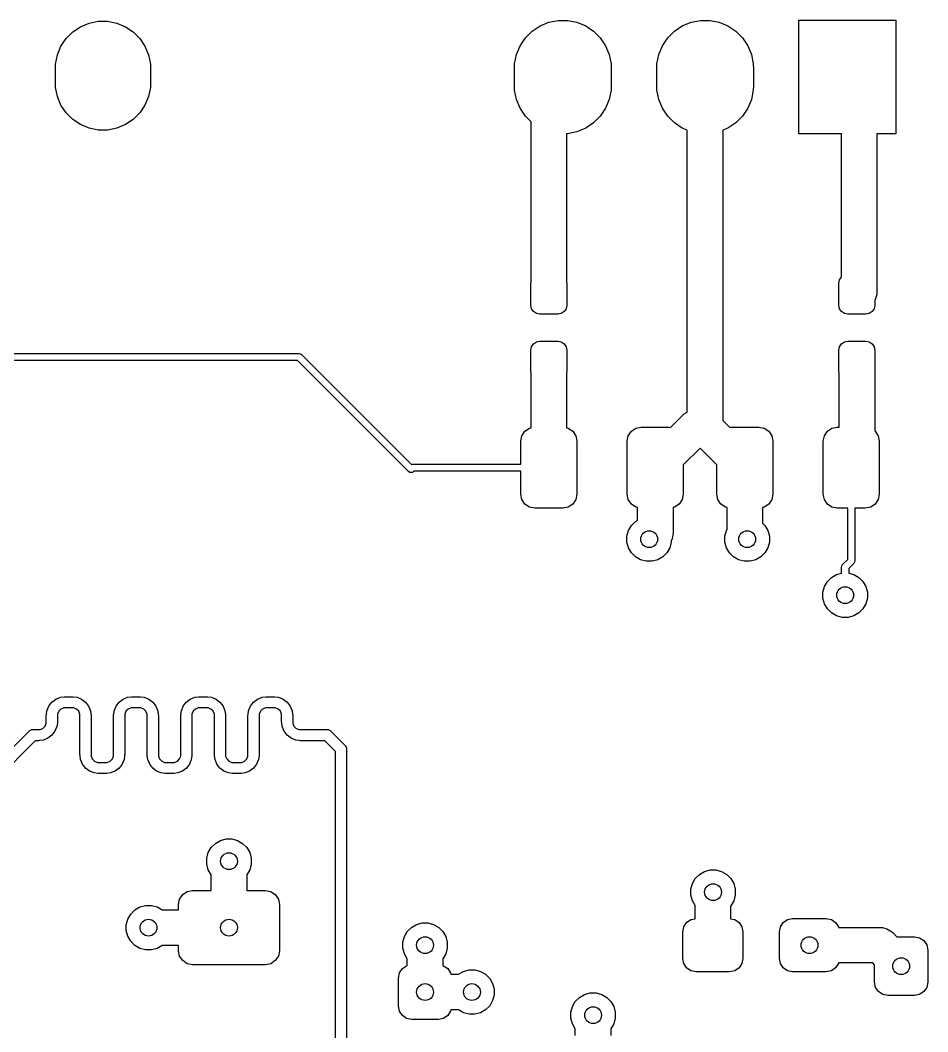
# Model space of a CAD drawing. Extents: x 0.98 to 8.13, y -3.46 to -0.83.
# Drawn here: x 6.044 to 6.682, y -1.724 to -1.013 of the extents above; entities that cross this region are included whole.
import ezdxf

# ---------------------------------------------------------------- set-up
doc = ezdxf.new("R2010")
doc.units = 0
doc.header["$MEASUREMENT"] = 0
doc.layers.add('BLACK', color=7, linetype='CONTINUOUS')

msp = doc.modelspace()

# ---------------------------------------------------------------- linework, layer by layer
at = {"layer": 'BLACK', "linetype": 'CONTINUOUS'}
for p, q in [((6.08659, -1.01773), (6.09265, -1.01522)), ((6.09265, -1.01522), (6.09908, -1.01394)), ((6.09908, -1.01394), (6.10564, -1.01394)), ((6.10564, -1.01394), (6.11208, -1.01522)), ((6.11208, -1.01522), (6.11814, -1.01773)), ((6.40954, -1.01721), (6.4157, -1.01466)), ((6.4157, -1.01466), (6.42225, -1.01335)), ((6.42225, -1.01335), (6.42893, -1.01335)), ((6.42893, -1.01335), (6.43548, -1.01466)), ((6.43548, -1.01466), (6.44164, -1.01721)), ((6.50954, -1.01721), (6.5157, -1.01466)), ((6.5157, -1.01466), (6.52225, -1.01335)), ((6.52225, -1.01335), (6.52893, -1.01335)), ((6.52893, -1.01335), (6.53548, -1.01466)), ((6.53548, -1.01466), (6.54164, -1.01721)), ((6.59154, -1.09311), (6.59154, -1.01319)), ((6.59154, -1.01319), (6.65965, -1.01319)), ((6.65965, -1.01319), (6.65965, -1.09311)), ((6.07649, -1.02601), (6.08113, -1.02138)), ((6.08113, -1.02138), (6.08659, -1.01773)), ((6.11814, -1.01773), (6.12359, -1.02138)), ((6.12359, -1.02138), (6.12823, -1.02601)), ((6.39927, -1.02564), (6.40399, -1.02092)), ((6.40399, -1.02092), (6.40954, -1.01721)), ((6.44164, -1.01721), (6.44719, -1.02092)), ((6.44719, -1.02092), (6.45192, -1.02564)), ((6.49927, -1.02564), (6.50399, -1.02092)), ((6.50399, -1.02092), (6.50954, -1.01721)), ((6.54164, -1.01721), (6.54719, -1.02092)), ((6.54719, -1.02092), (6.55192, -1.02564)), ((6.07285, -1.03147), (6.07649, -1.02601)), ((6.12823, -1.02601), (6.13188, -1.03147)), ((6.39556, -1.03119), (6.39927, -1.02564)), ((6.45192, -1.02564), (6.45562, -1.03119)), ((6.49556, -1.03119), (6.49927, -1.02564)), ((6.55192, -1.02564), (6.55562, -1.03119)), ((6.06906, -1.04396), (6.07034, -1.03753)), ((6.07034, -1.03753), (6.07285, -1.03147)), ((6.13188, -1.03147), (6.13439, -1.03753)), ((6.13439, -1.03753), (6.13567, -1.04396)), ((6.3917, -1.04391), (6.393, -1.03736)), ((6.393, -1.03736), (6.39556, -1.03119)), ((6.45562, -1.03119), (6.45818, -1.03736)), ((6.45818, -1.03736), (6.45948, -1.04391)), ((6.4917, -1.04391), (6.493, -1.03736)), ((6.493, -1.03736), (6.49556, -1.03119)), ((6.55562, -1.03119), (6.55818, -1.03736)), ((6.55818, -1.03736), (6.55948, -1.04391)), ((6.0689, -1.04724), (6.06906, -1.04396)), ((6.13567, -1.04396), (6.13583, -1.04724)), ((6.39154, -1.04724), (6.3917, -1.04391)), ((6.45948, -1.04391), (6.45965, -1.04724)), ((6.49154, -1.04724), (6.4917, -1.04391)), ((6.55948, -1.04391), (6.55965, -1.04724)), ((6.0689, -1.05709), (6.0689, -1.04724)), ((6.13583, -1.04724), (6.13583, -1.05709)), ((6.39154, -1.05906), (6.39154, -1.04724)), ((6.45965, -1.04724), (6.45965, -1.05906)), ((6.49154, -1.05906), (6.49154, -1.04724)), ((6.55965, -1.04724), (6.55965, -1.05906)), ((6.06906, -1.06037), (6.0689, -1.05709)), ((6.13583, -1.05709), (6.13567, -1.06037)), ((6.3917, -1.06239), (6.39154, -1.05906)), ((6.45965, -1.05906), (6.45948, -1.06239)), ((6.4917, -1.06239), (6.49154, -1.05906)), ((6.55965, -1.05906), (6.55948, -1.06239)), ((6.07034, -1.0668), (6.06906, -1.06037)), ((6.13567, -1.06037), (6.13439, -1.0668)), ((6.393, -1.06894), (6.3917, -1.06239)), ((6.45948, -1.06239), (6.45818, -1.06894)), ((6.493, -1.06894), (6.4917, -1.06239)), ((6.55948, -1.06239), (6.55818, -1.06894)), ((6.07285, -1.07286), (6.07034, -1.0668)), ((6.07649, -1.07832), (6.07285, -1.07286)), ((6.13188, -1.07286), (6.12823, -1.07832)), ((6.13439, -1.0668), (6.13188, -1.07286)), ((6.39556, -1.07511), (6.393, -1.06894)), ((6.45818, -1.06894), (6.45562, -1.07511)), ((6.49556, -1.07511), (6.493, -1.06894)), ((6.55818, -1.06894), (6.55562, -1.07511)), ((6.08113, -1.08296), (6.07649, -1.07832)), ((6.12823, -1.07832), (6.12359, -1.08296)), ((6.39927, -1.08066), (6.39556, -1.07511)), ((6.40325, -1.08464), (6.39927, -1.08066)), ((6.45192, -1.08066), (6.44719, -1.08538)), ((6.45562, -1.07511), (6.45192, -1.08066)), ((6.49927, -1.08066), (6.49556, -1.07511)), ((6.50399, -1.08538), (6.49927, -1.08066)), ((6.55192, -1.08066), (6.54719, -1.08538)), ((6.55562, -1.07511), (6.55192, -1.08066)), ((6.08659, -1.0866), (6.08113, -1.08296)), ((6.09265, -1.08911), (6.08659, -1.0866)), ((6.11814, -1.0866), (6.11208, -1.08911)), ((6.12359, -1.08296), (6.11814, -1.0866)), ((6.40325, -1.19754), (6.40325, -1.08464)), ((6.44719, -1.08538), (6.44164, -1.08909)), ((6.50954, -1.08909), (6.50399, -1.08538)), ((6.54719, -1.08538), (6.54164, -1.08909)), ((6.09908, -1.09039), (6.09265, -1.08911)), ((6.10564, -1.09039), (6.09908, -1.09039)), ((6.11208, -1.08911), (6.10564, -1.09039)), ((6.42893, -1.09295), (6.42825, -1.09295)), ((6.42825, -1.09295), (6.42825, -1.19754)), ((6.43548, -1.09164), (6.42893, -1.09295)), ((6.44164, -1.08909), (6.43548, -1.09164)), ((6.51309, -1.09056), (6.50954, -1.08909)), ((6.51309, -1.28862), (6.51309, -1.09056)), ((6.54164, -1.08909), (6.53809, -1.09056)), ((6.53809, -1.09056), (6.53809, -1.29463)), ((6.62136, -1.09311), (6.59154, -1.09311)), ((6.62136, -1.19383), (6.62136, -1.09311)), ((6.65965, -1.09311), (6.64636, -1.09311)), ((6.64636, -1.09311), (6.64636, -1.20423)), ((6.62016, -1.19562), (6.62136, -1.19383)), ((6.40315, -1.19803), (6.40325, -1.19754)), ((6.40315, -1.21358), (6.40315, -1.19803)), ((6.42825, -1.19754), (6.42835, -1.19803)), ((6.42835, -1.19803), (6.42835, -1.21358)), ((6.61969, -1.19803), (6.62016, -1.19562)), ((6.61969, -1.21358), (6.61969, -1.19803)), ((6.64625, -1.20586), (6.64541, -1.20902)), ((6.64636, -1.20423), (6.64625, -1.20586)), ((6.40363, -1.21599), (6.40315, -1.21358)), ((6.42835, -1.21358), (6.42787, -1.21599)), ((6.62016, -1.21599), (6.61969, -1.21358)), ((6.64488, -1.21358), (6.6444, -1.21599)), ((6.64541, -1.20902), (6.64488, -1.20992)), ((6.64488, -1.20992), (6.64488, -1.21358)), ((6.40499, -1.21804), (6.40363, -1.21599)), ((6.40704, -1.2194), (6.40499, -1.21804)), ((6.40945, -1.21988), (6.40704, -1.2194)), ((6.42205, -1.21988), (6.40945, -1.21988)), ((6.42446, -1.2194), (6.42205, -1.21988)), ((6.4265, -1.21804), (6.42446, -1.2194)), ((6.42787, -1.21599), (6.4265, -1.21804)), ((6.62153, -1.21804), (6.62016, -1.21599)), ((6.62357, -1.2194), (6.62153, -1.21804)), ((6.62598, -1.21988), (6.62357, -1.2194)), ((6.63858, -1.21988), (6.62598, -1.21988)), ((6.64099, -1.2194), (6.63858, -1.21988)), ((6.64304, -1.21804), (6.64099, -1.2194)), ((6.6444, -1.21599), (6.64304, -1.21804)), ((6.40315, -1.24508), (6.40363, -1.24267)), ((6.40363, -1.24267), (6.40499, -1.24062)), ((6.40499, -1.24062), (6.40704, -1.23926)), ((6.40704, -1.23926), (6.40945, -1.23878)), ((6.40945, -1.23878), (6.42205, -1.23878)), ((6.42205, -1.23878), (6.42446, -1.23926)), ((6.42446, -1.23926), (6.4265, -1.24062)), ((6.4265, -1.24062), (6.42787, -1.24267)), ((6.42787, -1.24267), (6.42835, -1.24508)), ((6.61969, -1.24508), (6.62016, -1.24267)), ((6.62016, -1.24267), (6.62153, -1.24062)), ((6.62153, -1.24062), (6.62357, -1.23926)), ((6.62357, -1.23926), (6.62598, -1.23878)), ((6.62598, -1.23878), (6.63858, -1.23878)), ((6.63858, -1.23878), (6.64099, -1.23926)), ((6.64099, -1.23926), (6.64304, -1.24062)), ((6.64304, -1.24062), (6.6444, -1.24267)), ((6.6444, -1.24267), (6.64488, -1.24508)), ((5.6651, -1.2475), (6.24016, -1.2475)), ((6.24016, -1.2475), (6.24111, -1.24769)), ((6.24111, -1.24769), (6.24193, -1.24823)), ((6.24193, -1.24823), (6.3191, -1.32541)), ((6.40315, -1.26063), (6.40315, -1.24508)), ((6.42835, -1.24508), (6.42835, -1.26063)), ((6.61969, -1.26063), (6.61969, -1.24508)), ((6.64488, -1.24508), (6.64488, -1.26063)), ((6.23912, -1.2525), (5.6651, -1.2525)), ((6.31713, -1.33051), (6.23912, -1.2525)), ((6.40325, -1.26112), (6.40315, -1.26063)), ((6.40325, -1.29974), (6.40325, -1.26112)), ((6.42835, -1.26063), (6.42825, -1.26112)), ((6.42825, -1.26112), (6.42825, -1.29974)), ((6.61978, -1.26112), (6.61969, -1.26063)), ((6.61978, -1.29921), (6.61978, -1.26112)), ((6.64488, -1.26063), (6.64478, -1.26112)), ((6.64478, -1.26112), (6.64478, -1.30185)), ((6.50125, -1.29938), (6.50967, -1.29096)), ((6.50967, -1.29096), (6.51089, -1.28989)), ((6.51089, -1.28989), (6.51309, -1.28862)), ((6.39895, -1.3021), (6.40214, -1.29996)), ((6.40214, -1.29996), (6.40325, -1.29974)), ((6.42825, -1.29974), (6.42936, -1.29996)), ((6.42936, -1.29996), (6.43255, -1.3021)), ((6.47375, -1.3021), (6.47694, -1.29996)), ((6.47694, -1.29996), (6.48071, -1.29921)), ((6.48071, -1.29921), (6.50039, -1.29921)), ((6.50039, -1.29921), (6.50125, -1.29938)), ((6.53809, -1.29463), (6.54285, -1.29938)), ((6.54285, -1.29938), (6.5437, -1.29921)), ((6.5437, -1.29921), (6.56339, -1.29921)), ((6.56339, -1.29921), (6.56715, -1.29996)), ((6.56715, -1.29996), (6.57035, -1.3021)), ((6.61154, -1.3021), (6.61474, -1.29996)), ((6.61474, -1.29996), (6.6185, -1.29921)), ((6.6185, -1.29921), (6.61978, -1.29921)), ((6.39606, -1.30906), (6.39681, -1.30529)), ((6.39681, -1.30529), (6.39895, -1.3021)), ((6.43255, -1.3021), (6.43468, -1.30529)), ((6.43468, -1.30529), (6.43543, -1.30906)), ((6.47087, -1.30906), (6.47162, -1.30529)), ((6.47162, -1.30529), (6.47375, -1.3021)), ((6.57035, -1.3021), (6.57248, -1.30529)), ((6.57248, -1.30529), (6.57323, -1.30906)), ((6.60866, -1.30906), (6.60941, -1.30529)), ((6.60941, -1.30529), (6.61154, -1.3021)), ((6.64478, -1.30185), (6.64515, -1.3021)), ((6.64515, -1.3021), (6.64728, -1.30529)), ((6.64728, -1.30529), (6.64803, -1.30906)), ((6.39606, -1.32526), (6.39606, -1.30906)), ((6.43543, -1.30906), (6.43543, -1.34646)), ((6.47087, -1.34646), (6.47087, -1.30906)), ((6.52205, -1.31394), (6.51024, -1.32575)), ((6.53386, -1.32575), (6.52205, -1.31394)), ((6.57323, -1.30906), (6.57323, -1.34646)), ((6.60866, -1.34646), (6.60866, -1.30906)), ((6.64803, -1.30906), (6.64803, -1.34646)), ((6.3191, -1.32541), (6.31988, -1.32526)), ((6.31988, -1.32526), (6.39606, -1.32526)), ((6.51024, -1.32575), (6.51024, -1.34646)), ((6.53386, -1.34646), (6.53386, -1.32575)), ((6.31794, -1.33105), (6.31713, -1.33051)), ((6.31985, -1.33105), (6.31794, -1.33105)), ((6.31794, -1.33105), (6.31794, -1.33105)), ((6.32067, -1.33051), (6.31985, -1.33105)), ((6.32092, -1.33026), (6.32067, -1.33051)), ((6.39606, -1.33026), (6.32092, -1.33026)), ((6.39606, -1.34646), (6.39606, -1.33026)), ((6.39681, -1.35022), (6.39606, -1.34646)), ((6.39895, -1.35342), (6.39681, -1.35022)), ((6.43468, -1.35022), (6.43255, -1.35342)), ((6.43543, -1.34646), (6.43468, -1.35022)), ((6.47162, -1.35022), (6.47087, -1.34646)), ((6.47375, -1.35342), (6.47162, -1.35022)), ((6.50949, -1.35022), (6.50735, -1.35342)), ((6.51024, -1.34646), (6.50949, -1.35022)), ((6.53461, -1.35022), (6.53386, -1.34646)), ((6.53674, -1.35342), (6.53461, -1.35022)), ((6.57248, -1.35022), (6.57035, -1.35342)), ((6.57323, -1.34646), (6.57248, -1.35022)), ((6.60941, -1.35022), (6.60866, -1.34646)), ((6.61154, -1.35342), (6.60941, -1.35022)), ((6.64728, -1.35022), (6.64515, -1.35342)), ((6.64803, -1.34646), (6.64728, -1.35022)), ((6.40214, -1.35555), (6.39895, -1.35342)), ((6.40591, -1.3563), (6.40214, -1.35555)), ((6.42559, -1.3563), (6.40591, -1.3563)), ((6.42936, -1.35555), (6.42559, -1.3563)), ((6.43255, -1.35342), (6.42936, -1.35555)), ((6.47694, -1.35555), (6.47375, -1.35342)), ((6.47805, -1.35577), (6.47694, -1.35555)), ((6.47805, -1.36464), (6.47805, -1.35577)), ((6.50416, -1.35555), (6.50305, -1.35577)), ((6.50305, -1.35577), (6.50305, -1.37362)), ((6.50735, -1.35342), (6.50416, -1.35555)), ((6.53993, -1.35555), (6.53674, -1.35342)), ((6.54104, -1.35577), (6.53993, -1.35555)), ((6.54104, -1.3711), (6.54104, -1.35577)), ((6.56715, -1.35555), (6.56604, -1.35577)), ((6.56604, -1.35577), (6.56604, -1.3668)), ((6.57035, -1.35342), (6.56715, -1.35555)), ((6.61474, -1.35555), (6.61154, -1.35342)), ((6.6185, -1.3563), (6.61474, -1.35555)), ((6.62585, -1.3563), (6.6185, -1.3563)), ((6.62585, -1.39227), (6.62585, -1.3563)), ((6.63819, -1.3563), (6.63085, -1.3563)), ((6.63085, -1.3563), (6.63085, -1.39331)), ((6.64196, -1.35555), (6.63819, -1.3563)), ((6.64515, -1.35342), (6.64196, -1.35555)), ((6.47663, -1.36546), (6.47805, -1.36464)), ((6.47061, -1.3759), (6.47167, -1.37193)), ((6.47167, -1.37193), (6.47373, -1.36837)), ((6.47373, -1.36837), (6.47663, -1.36546)), ((6.5395, -1.3759), (6.54057, -1.37193)), ((6.54057, -1.37193), (6.54104, -1.3711)), ((6.56604, -1.3668), (6.56761, -1.36837)), ((6.56761, -1.36837), (6.56967, -1.37193)), ((6.56967, -1.37193), (6.57073, -1.3759)), ((6.47061, -1.38001), (6.47061, -1.3759)), ((6.5019, -1.37875), (6.50183, -1.37887)), ((6.50183, -1.37887), (6.50183, -1.38001)), ((6.5021, -1.37841), (6.5019, -1.37875)), ((6.50294, -1.37525), (6.5021, -1.37841)), ((6.50305, -1.37362), (6.50294, -1.37525)), ((6.5395, -1.38001), (6.5395, -1.3759)), ((6.57073, -1.3759), (6.57073, -1.38001)), ((6.47167, -1.38398), (6.47061, -1.38001)), ((6.47373, -1.38754), (6.47167, -1.38398)), ((6.50077, -1.38398), (6.49871, -1.38754)), ((6.50183, -1.38001), (6.50077, -1.38398)), ((6.54057, -1.38398), (6.5395, -1.38001)), ((6.54262, -1.38754), (6.54057, -1.38398)), ((6.56967, -1.38398), (6.56761, -1.38754)), ((6.57073, -1.38001), (6.56967, -1.38398)), ((6.47663, -1.39045), (6.47373, -1.38754)), ((6.48019, -1.3925), (6.47663, -1.39045)), ((6.48416, -1.39357), (6.48019, -1.3925)), ((6.48828, -1.39357), (6.48416, -1.39357)), ((6.49225, -1.3925), (6.48828, -1.39357)), ((6.49581, -1.39045), (6.49225, -1.3925)), ((6.49871, -1.38754), (6.49581, -1.39045)), ((6.54553, -1.39045), (6.54262, -1.38754)), ((6.54909, -1.3925), (6.54553, -1.39045)), ((6.55306, -1.39357), (6.54909, -1.3925)), ((6.55717, -1.39357), (6.55306, -1.39357)), ((6.56114, -1.3925), (6.55717, -1.39357)), ((6.5647, -1.39045), (6.56114, -1.3925)), ((6.56761, -1.38754), (6.5647, -1.39045)), ((6.62225, -1.39587), (6.62585, -1.39227)), ((6.63085, -1.39331), (6.63066, -1.39426)), ((6.62152, -1.39764), (6.62171, -1.39668)), ((6.62152, -1.40183), (6.62152, -1.39764)), ((6.62171, -1.39668), (6.62225, -1.39587)), ((6.63011, -1.39507), (6.62652, -1.39867)), ((6.62652, -1.39867), (6.62652, -1.40183)), ((6.63066, -1.39426), (6.63011, -1.39507)), ((6.63066, -1.39426), (6.63066, -1.39426)), ((6.60947, -1.4113), (6.61152, -1.40774)), ((6.61152, -1.40774), (6.61443, -1.40483)), ((6.61443, -1.40483), (6.61799, -1.40277)), ((6.61799, -1.40277), (6.62152, -1.40183)), ((6.62652, -1.40183), (6.63004, -1.40277)), ((6.63004, -1.40277), (6.6336, -1.40483)), ((6.6336, -1.40483), (6.63651, -1.40774)), ((6.63651, -1.40774), (6.63857, -1.4113)), ((6.6084, -1.41527), (6.60947, -1.4113)), ((6.63857, -1.4113), (6.63963, -1.41527)), ((6.6084, -1.41938), (6.6084, -1.41527)), ((6.60947, -1.42335), (6.6084, -1.41938)), ((6.63963, -1.41938), (6.63857, -1.42335)), ((6.63963, -1.41527), (6.63963, -1.41938)), ((6.61152, -1.42691), (6.60947, -1.42335)), ((6.61443, -1.42982), (6.61152, -1.42691)), ((6.63651, -1.42691), (6.6336, -1.42982)), ((6.63857, -1.42335), (6.63651, -1.42691)), ((6.61799, -1.43187), (6.61443, -1.42982)), ((6.62196, -1.43294), (6.61799, -1.43187)), ((6.62607, -1.43294), (6.62196, -1.43294)), ((6.63004, -1.43187), (6.62607, -1.43294)), ((6.6336, -1.42982), (6.63004, -1.43187)), ((6.06433, -1.49541), (6.06645, -1.49263)), ((6.06645, -1.49263), (6.06923, -1.49051)), ((6.06923, -1.49051), (6.07245, -1.48917)), ((6.07245, -1.48917), (6.07506, -1.48883)), ((6.07506, -1.48883), (6.07515, -1.48879)), ((6.07515, -1.48879), (6.07592, -1.48871)), ((6.07592, -1.48871), (6.08064, -1.48871)), ((6.08064, -1.48871), (6.08064, -1.48871)), ((6.08064, -1.48871), (6.08064, -1.48871)), ((6.08064, -1.48871), (6.08064, -1.48871)), ((6.08064, -1.48871), (6.08141, -1.48879)), ((6.08141, -1.48879), (6.0815, -1.48883)), ((6.0815, -1.48883), (6.08411, -1.48917)), ((6.08411, -1.48917), (6.08734, -1.49051)), ((6.08734, -1.49051), (6.09011, -1.49263)), ((6.09011, -1.49263), (6.09223, -1.49541)), ((6.11157, -1.49541), (6.1137, -1.49263)), ((6.1137, -1.49263), (6.11647, -1.49051)), ((6.11647, -1.49051), (6.1197, -1.48917)), ((6.1197, -1.48917), (6.1223, -1.48883)), ((6.1223, -1.48883), (6.12239, -1.48879)), ((6.12239, -1.48879), (6.12316, -1.48871)), ((6.12316, -1.48871), (6.12789, -1.48871)), ((6.12789, -1.48871), (6.12789, -1.48871)), ((6.12789, -1.48871), (6.12789, -1.48871)), ((6.12789, -1.48871), (6.12789, -1.48871)), ((6.12789, -1.48871), (6.12866, -1.48879)), ((6.12866, -1.48879), (6.12875, -1.48883)), ((6.12875, -1.48883), (6.13135, -1.48917)), ((6.13135, -1.48917), (6.13458, -1.49051)), ((6.13458, -1.49051), (6.13735, -1.49263)), ((6.13735, -1.49263), (6.13948, -1.49541)), ((6.15881, -1.49541), (6.16094, -1.49263)), ((6.16094, -1.49263), (6.16371, -1.49051)), ((6.16371, -1.49051), (6.16694, -1.48917)), ((6.16694, -1.48917), (6.16954, -1.48883)), ((6.16954, -1.48883), (6.16964, -1.48879)), ((6.16964, -1.48879), (6.17041, -1.48871)), ((6.17041, -1.48871), (6.17513, -1.48871)), ((6.17513, -1.48871), (6.17513, -1.48871)), ((6.17513, -1.48871), (6.17513, -1.48871)), ((6.17513, -1.48871), (6.17513, -1.48871)), ((6.17513, -1.48871), (6.1759, -1.48879)), ((6.1759, -1.48879), (6.17599, -1.48883)), ((6.17599, -1.48883), (6.1786, -1.48917)), ((6.1786, -1.48917), (6.18182, -1.49051)), ((6.18182, -1.49051), (6.1846, -1.49263)), ((6.1846, -1.49263), (6.18672, -1.49541)), ((6.20606, -1.4954), (6.20819, -1.49263)), ((6.20819, -1.49263), (6.21096, -1.49051)), ((6.21096, -1.49051), (6.21419, -1.48917)), ((6.21419, -1.48917), (6.21678, -1.48883)), ((6.21678, -1.48883), (6.21688, -1.48879)), ((6.21688, -1.48879), (6.21765, -1.48871)), ((6.21765, -1.48871), (6.22238, -1.48871)), ((6.22238, -1.48871), (6.22238, -1.48871)), ((6.22238, -1.48871), (6.22238, -1.48871)), ((6.22238, -1.48871), (6.22314, -1.48879)), ((6.22238, -1.48871), (6.22238, -1.48871)), ((6.22314, -1.48879), (6.22323, -1.48882)), ((6.22323, -1.48882), (6.22584, -1.48917)), ((6.22584, -1.48917), (6.22907, -1.49051)), ((6.22907, -1.49051), (6.23184, -1.49263)), ((6.23184, -1.49263), (6.23397, -1.4954)), ((6.06265, -1.50124), (6.06299, -1.49863)), ((6.06299, -1.49863), (6.06433, -1.49541)), ((6.07125, -1.49898), (6.07041, -1.501)), ((6.0728, -1.49743), (6.07125, -1.49898)), ((6.07482, -1.49659), (6.0728, -1.49743)), ((6.07592, -1.49659), (6.07482, -1.49659)), ((6.08064, -1.49659), (6.07592, -1.49659)), ((6.07592, -1.49659), (6.07592, -1.49659)), ((6.07592, -1.49659), (6.07592, -1.49659)), ((6.07592, -1.49659), (6.07592, -1.49659)), ((6.08174, -1.49659), (6.08064, -1.49659)), ((6.08376, -1.49743), (6.08174, -1.49659)), ((6.08531, -1.49898), (6.08376, -1.49743)), ((6.08615, -1.501), (6.08531, -1.49898)), ((6.09223, -1.49541), (6.09357, -1.49863)), ((6.09357, -1.49863), (6.09391, -1.50124)), ((6.10989, -1.50124), (6.11023, -1.49863)), ((6.11023, -1.49863), (6.11157, -1.49541)), ((6.11849, -1.49898), (6.11765, -1.501)), ((6.12004, -1.49743), (6.11849, -1.49898)), ((6.12207, -1.49659), (6.12004, -1.49743)), ((6.12316, -1.49659), (6.12207, -1.49659)), ((6.12789, -1.49659), (6.12316, -1.49659)), ((6.12316, -1.49659), (6.12316, -1.49659)), ((6.12316, -1.49659), (6.12316, -1.49659)), ((6.12316, -1.49659), (6.12316, -1.49659)), ((6.12898, -1.49659), (6.12789, -1.49659)), ((6.13101, -1.49743), (6.12898, -1.49659)), ((6.13256, -1.49898), (6.13101, -1.49743)), ((6.1334, -1.501), (6.13256, -1.49898)), ((6.13948, -1.49541), (6.14082, -1.49863)), ((6.14082, -1.49863), (6.14116, -1.50124)), ((6.15713, -1.50124), (6.15748, -1.49863)), ((6.15748, -1.49863), (6.15881, -1.49541)), ((6.16573, -1.49898), (6.16489, -1.501)), ((6.16728, -1.49743), (6.16573, -1.49898)), ((6.16931, -1.49659), (6.16728, -1.49743)), ((6.17041, -1.49659), (6.16931, -1.49659)), ((6.17513, -1.49659), (6.17041, -1.49659)), ((6.17041, -1.49659), (6.17041, -1.49659)), ((6.17041, -1.49659), (6.17041, -1.49659)), ((6.17041, -1.49659), (6.17041, -1.49659)), ((6.17623, -1.49659), (6.17513, -1.49659)), ((6.17825, -1.49743), (6.17623, -1.49659)), ((6.1798, -1.49898), (6.17825, -1.49743)), ((6.18064, -1.501), (6.1798, -1.49898)), ((6.18672, -1.49541), (6.18806, -1.49863)), ((6.18806, -1.49863), (6.1884, -1.50124)), ((6.20438, -1.50124), (6.20472, -1.49863)), ((6.20472, -1.49863), (6.20606, -1.4954)), ((6.21298, -1.49898), (6.21214, -1.501)), ((6.21453, -1.49743), (6.21298, -1.49898)), ((6.21655, -1.49659), (6.21453, -1.49743)), ((6.21765, -1.49659), (6.21655, -1.49659)), ((6.22237, -1.49659), (6.21765, -1.49659)), ((6.21765, -1.49659), (6.21765, -1.49659)), ((6.21765, -1.49659), (6.21765, -1.49659)), ((6.21765, -1.49659), (6.21765, -1.49659)), ((6.22347, -1.49659), (6.22237, -1.49659)), ((6.2255, -1.49742), (6.22347, -1.49659)), ((6.22705, -1.49898), (6.2255, -1.49742)), ((6.22789, -1.501), (6.22705, -1.49898)), ((6.23397, -1.4954), (6.2353, -1.49863)), ((6.2353, -1.49863), (6.23565, -1.50124)), ((6.06169, -1.50942), (6.06253, -1.5074)), ((6.06253, -1.5021), (6.06261, -1.50133)), ((6.06253, -1.5063), (6.06253, -1.5021)), ((6.06253, -1.5074), (6.06253, -1.5063)), ((6.06261, -1.50133), (6.06265, -1.50124)), ((6.07029, -1.50716), (6.06995, -1.50976)), ((6.07033, -1.50707), (6.07029, -1.50716)), ((6.07041, -1.5063), (6.07033, -1.50707)), ((6.07041, -1.501), (6.07041, -1.5021)), ((6.07041, -1.5021), (6.07041, -1.5021)), ((6.07041, -1.5021), (6.07041, -1.5063)), ((6.08615, -1.5021), (6.08615, -1.501)), ((6.08615, -1.5063), (6.08615, -1.5021)), ((6.08615, -1.5021), (6.08615, -1.5021)), ((6.08615, -1.51575), (6.08615, -1.5063)), ((6.09391, -1.50124), (6.09395, -1.50133)), ((6.09395, -1.50133), (6.09403, -1.5021)), ((6.09403, -1.5021), (6.09403, -1.5063)), ((6.09403, -1.5063), (6.09403, -1.51575)), ((6.10978, -1.5021), (6.10985, -1.50133)), ((6.10978, -1.51575), (6.10978, -1.5021)), ((6.10985, -1.50133), (6.10989, -1.50124)), ((6.11765, -1.501), (6.11765, -1.5021)), ((6.11765, -1.5021), (6.11765, -1.5021)), ((6.11765, -1.5021), (6.11765, -1.51575)), ((6.1334, -1.5021), (6.1334, -1.501)), ((6.1334, -1.51575), (6.1334, -1.5021)), ((6.1334, -1.5021), (6.1334, -1.5021)), ((6.14116, -1.50124), (6.1412, -1.50133)), ((6.1412, -1.50133), (6.14127, -1.5021)), ((6.14127, -1.5021), (6.14127, -1.51575)), ((6.15702, -1.5021), (6.1571, -1.50133)), ((6.15702, -1.51575), (6.15702, -1.5021)), ((6.1571, -1.50133), (6.15713, -1.50124)), ((6.16489, -1.501), (6.16489, -1.5021)), ((6.16489, -1.5021), (6.16489, -1.5021)), ((6.16489, -1.5021), (6.16489, -1.51575)), ((6.18064, -1.5021), (6.18064, -1.501)), ((6.18064, -1.51575), (6.18064, -1.5021)), ((6.18064, -1.5021), (6.18064, -1.5021)), ((6.1884, -1.50124), (6.18844, -1.50133)), ((6.18844, -1.50133), (6.18852, -1.5021)), ((6.18852, -1.5021), (6.18852, -1.51575)), ((6.20426, -1.5063), (6.20426, -1.5021)), ((6.20426, -1.5021), (6.20426, -1.5021)), ((6.20426, -1.5021), (6.20426, -1.5021)), ((6.20426, -1.5021), (6.20427, -1.5021)), ((6.20426, -1.51575), (6.20426, -1.5063)), ((6.20427, -1.5021), (6.20434, -1.50133)), ((6.20434, -1.50133), (6.20438, -1.50124)), ((6.21214, -1.501), (6.21214, -1.5021)), ((6.21214, -1.5021), (6.21214, -1.5063)), ((6.21214, -1.5063), (6.21214, -1.51575)), ((6.22789, -1.5021), (6.22789, -1.501)), ((6.22789, -1.5063), (6.22789, -1.5021)), ((6.22789, -1.5021), (6.22789, -1.5021)), ((6.22789, -1.50633), (6.22789, -1.5063)), ((6.22789, -1.5063), (6.22789, -1.5063)), ((6.22796, -1.50707), (6.22789, -1.50633)), ((6.228, -1.50715), (6.22796, -1.50707)), ((6.22834, -1.50976), (6.228, -1.50715)), ((6.23565, -1.50124), (6.23569, -1.50133)), ((6.23569, -1.50133), (6.23576, -1.5021)), ((6.23576, -1.5021), (6.23576, -1.5021)), ((6.23576, -1.5021), (6.23576, -1.5021)), ((6.23576, -1.5021), (6.23576, -1.5021)), ((6.23576, -1.5021), (6.23576, -1.5063)), ((6.23576, -1.5063), (6.23576, -1.50631)), ((6.23576, -1.50631), (6.23576, -1.5074)), ((6.23576, -1.5074), (6.2366, -1.50942)), ((5.96294, -1.60039), (6.05037, -1.51296)), ((6.05037, -1.51296), (6.05096, -1.51247)), ((6.05096, -1.51247), (6.05238, -1.51189)), ((6.05238, -1.51189), (6.05315, -1.51181)), ((6.05315, -1.51181), (6.05702, -1.51181)), ((6.05702, -1.51181), (6.05703, -1.51181)), ((6.05703, -1.51181), (6.05812, -1.51181)), ((6.05812, -1.51181), (6.06014, -1.51097)), ((6.06014, -1.51097), (6.06169, -1.50942)), ((6.06861, -1.51299), (6.06649, -1.51576)), ((6.06995, -1.50976), (6.06861, -1.51299)), ((6.22968, -1.51299), (6.22834, -1.50976)), ((6.23181, -1.51576), (6.22968, -1.51299)), ((6.2366, -1.50942), (6.23815, -1.51097)), ((6.23815, -1.51097), (6.24018, -1.51181)), ((6.24018, -1.51181), (6.24127, -1.51181)), ((6.24127, -1.51181), (6.24127, -1.51181)), ((6.24127, -1.51181), (6.24127, -1.51181)), ((6.24127, -1.51181), (6.246, -1.51181)), ((6.246, -1.51181), (6.25984, -1.51181)), ((6.25984, -1.51181), (6.26061, -1.51189)), ((6.26061, -1.51189), (6.26203, -1.51247)), ((6.26203, -1.51247), (6.26263, -1.51296)), ((6.26263, -1.51296), (6.27247, -1.52281)), ((6.05478, -1.51969), (5.96735, -1.60711)), ((6.05702, -1.51969), (6.05478, -1.51969)), ((6.05706, -1.51968), (6.05702, -1.51969)), ((6.05702, -1.51969), (6.05702, -1.51969)), ((6.05702, -1.51969), (6.05702, -1.51969)), ((6.05702, -1.51969), (6.05702, -1.51969)), ((6.05779, -1.51961), (6.05706, -1.51968)), ((6.05788, -1.51957), (6.05779, -1.51961)), ((6.06049, -1.51923), (6.05788, -1.51957)), ((6.06371, -1.51789), (6.06049, -1.51923)), ((6.06649, -1.51576), (6.06371, -1.51789)), ((6.08615, -1.5294), (6.08615, -1.51575)), ((6.09403, -1.51575), (6.09403, -1.5294)), ((6.10978, -1.5294), (6.10978, -1.51575)), ((6.11765, -1.51575), (6.11765, -1.5294)), ((6.1334, -1.5294), (6.1334, -1.51575)), ((6.14127, -1.51575), (6.14127, -1.5294)), ((6.15702, -1.5294), (6.15702, -1.51575)), ((6.16489, -1.51575), (6.16489, -1.5294)), ((6.18064, -1.5294), (6.18064, -1.51575)), ((6.18852, -1.51575), (6.18852, -1.5294)), ((6.20426, -1.5294), (6.20426, -1.51575)), ((6.21214, -1.51575), (6.21214, -1.5294)), ((6.23458, -1.51789), (6.23181, -1.51576)), ((6.23781, -1.51923), (6.23458, -1.51789)), ((6.24041, -1.51957), (6.23781, -1.51923)), ((6.2405, -1.51961), (6.24041, -1.51957)), ((6.24127, -1.51969), (6.2405, -1.51961)), ((6.246, -1.51969), (6.24127, -1.51969)), ((6.24127, -1.51969), (6.24127, -1.51969)), ((6.25821, -1.51969), (6.246, -1.51969)), ((6.26575, -1.52722), (6.25821, -1.51969)), ((6.26575, -1.53009), (6.26575, -1.52722)), ((6.27247, -1.52281), (6.27296, -1.5234)), ((6.27296, -1.5234), (6.2731, -1.52374)), ((6.2731, -1.52374), (6.27355, -1.52482)), ((6.27355, -1.52482), (6.27362, -1.52559)), ((6.27362, -1.52559), (6.27362, -1.53009)), ((6.08616, -1.52943), (6.08615, -1.5294)), ((6.08615, -1.5294), (6.08615, -1.5294)), ((6.08615, -1.5294), (6.08615, -1.5294)), ((6.08623, -1.53017), (6.08616, -1.52943)), ((6.08627, -1.53025), (6.08623, -1.53017)), ((6.08661, -1.53286), (6.08627, -1.53025)), ((6.08795, -1.53609), (6.08661, -1.53286)), ((6.09403, -1.5294), (6.09403, -1.52941)), ((6.09403, -1.52941), (6.09403, -1.53049)), ((6.09403, -1.53049), (6.09487, -1.53252)), ((6.09487, -1.53252), (6.09642, -1.53407)), ((6.09642, -1.53407), (6.09844, -1.53491)), ((6.09844, -1.53491), (6.09954, -1.53491)), ((6.09954, -1.53491), (6.09954, -1.53491)), ((6.09954, -1.53491), (6.09954, -1.53491)), ((6.09954, -1.53491), (6.10426, -1.53491)), ((6.10426, -1.53491), (6.10428, -1.53491)), ((6.10428, -1.53491), (6.10536, -1.53491)), ((6.10536, -1.53491), (6.10739, -1.53407)), ((6.10739, -1.53407), (6.10894, -1.53252)), ((6.10894, -1.53252), (6.10978, -1.53049)), ((6.10978, -1.53049), (6.10978, -1.5294)), ((6.11719, -1.53286), (6.11586, -1.53609)), ((6.11754, -1.53026), (6.11719, -1.53286)), ((6.11758, -1.53017), (6.11754, -1.53026)), ((6.11765, -1.5294), (6.11758, -1.53017)), ((6.1334, -1.52943), (6.1334, -1.5294)), ((6.1334, -1.5294), (6.1334, -1.5294)), ((6.1334, -1.5294), (6.1334, -1.5294)), ((6.13347, -1.53017), (6.1334, -1.52943)), ((6.13351, -1.53025), (6.13347, -1.53017)), ((6.13385, -1.53286), (6.13351, -1.53025)), ((6.13519, -1.53609), (6.13385, -1.53286)), ((6.14127, -1.5294), (6.14127, -1.52941)), ((6.14127, -1.52941), (6.14127, -1.53049)), ((6.14127, -1.53049), (6.14211, -1.53252)), ((6.14211, -1.53252), (6.14366, -1.53407)), ((6.14366, -1.53407), (6.14569, -1.53491)), ((6.14569, -1.53491), (6.14678, -1.53491)), ((6.14678, -1.53491), (6.14678, -1.53491)), ((6.14678, -1.53491), (6.14678, -1.53491)), ((6.14678, -1.53491), (6.15151, -1.53491)), ((6.15151, -1.53491), (6.15152, -1.53491)), ((6.15152, -1.53491), (6.1526, -1.53491)), ((6.1526, -1.53491), (6.15463, -1.53407)), ((6.15463, -1.53407), (6.15618, -1.53252)), ((6.15618, -1.53252), (6.15702, -1.53049)), ((6.15702, -1.53049), (6.15702, -1.5294)), ((6.16444, -1.53286), (6.1631, -1.53609)), ((6.16478, -1.53026), (6.16444, -1.53286)), ((6.16482, -1.53017), (6.16478, -1.53026)), ((6.16489, -1.5294), (6.16482, -1.53017)), ((6.18065, -1.52943), (6.18064, -1.5294)), ((6.18064, -1.5294), (6.18064, -1.5294)), ((6.18064, -1.5294), (6.18064, -1.5294)), ((6.18072, -1.53017), (6.18065, -1.52943)), ((6.18075, -1.53025), (6.18072, -1.53017)), ((6.1811, -1.53286), (6.18075, -1.53025)), ((6.18244, -1.53609), (6.1811, -1.53286)), ((6.18852, -1.5294), (6.18852, -1.52941)), ((6.18852, -1.52941), (6.18852, -1.53049)), ((6.18852, -1.53049), (6.18935, -1.53252)), ((6.18935, -1.53252), (6.19091, -1.53407)), ((6.19091, -1.53407), (6.19293, -1.53491)), ((6.19293, -1.53491), (6.19403, -1.53491)), ((6.19403, -1.53491), (6.19403, -1.53491)), ((6.19403, -1.53491), (6.19403, -1.53491)), ((6.19403, -1.53491), (6.19875, -1.53491)), ((6.19875, -1.53491), (6.19876, -1.53491)), ((6.19876, -1.53491), (6.19985, -1.53491)), ((6.19985, -1.53491), (6.20188, -1.53407)), ((6.20188, -1.53407), (6.20343, -1.53252)), ((6.20343, -1.53252), (6.20426, -1.53049)), ((6.20426, -1.53049), (6.20426, -1.5294)), ((6.21168, -1.53286), (6.21035, -1.53609)), ((6.21203, -1.53026), (6.21168, -1.53286)), ((6.21206, -1.53017), (6.21203, -1.53026)), ((6.21214, -1.5294), (6.21206, -1.53017)), ((6.26575, -1.75311), (6.26575, -1.53009)), ((6.27362, -1.53009), (6.27362, -1.75148)), ((6.09007, -1.53886), (6.08795, -1.53609)), ((6.09285, -1.54099), (6.09007, -1.53886)), ((6.09608, -1.54233), (6.09285, -1.54099)), ((6.09868, -1.54267), (6.09608, -1.54233)), ((6.09877, -1.54271), (6.09868, -1.54267)), ((6.09954, -1.54278), (6.09877, -1.54271)), ((6.10426, -1.54278), (6.09954, -1.54278)), ((6.09954, -1.54278), (6.09954, -1.54278)), ((6.10427, -1.54278), (6.10426, -1.54278)), ((6.1043, -1.54278), (6.10427, -1.54278)), ((6.10427, -1.54278), (6.10427, -1.54278)), ((6.10427, -1.54278), (6.10427, -1.54278)), ((6.10503, -1.54271), (6.1043, -1.54278)), ((6.10512, -1.54267), (6.10503, -1.54271)), ((6.10773, -1.54233), (6.10512, -1.54267)), ((6.11096, -1.54099), (6.10773, -1.54233)), ((6.11373, -1.53886), (6.11096, -1.54099)), ((6.11586, -1.53609), (6.11373, -1.53886)), ((6.13732, -1.53886), (6.13519, -1.53609)), ((6.14009, -1.54099), (6.13732, -1.53886)), ((6.14332, -1.54233), (6.14009, -1.54099)), ((6.14593, -1.54267), (6.14332, -1.54233)), ((6.14602, -1.54271), (6.14593, -1.54267)), ((6.14678, -1.54278), (6.14602, -1.54271)), ((6.14679, -1.54278), (6.14678, -1.54278)), ((6.15151, -1.54278), (6.14679, -1.54278)), ((6.15154, -1.54278), (6.15151, -1.54278)), ((6.15151, -1.54278), (6.15151, -1.54278)), ((6.15151, -1.54278), (6.15151, -1.54278)), ((6.15151, -1.54278), (6.15151, -1.54278)), ((6.15228, -1.54271), (6.15154, -1.54278)), ((6.15236, -1.54267), (6.15228, -1.54271)), ((6.15497, -1.54233), (6.15236, -1.54267)), ((6.1582, -1.54099), (6.15497, -1.54233)), ((6.16097, -1.53886), (6.1582, -1.54099)), ((6.1631, -1.53609), (6.16097, -1.53886)), ((6.18456, -1.53886), (6.18244, -1.53609)), ((6.18734, -1.54099), (6.18456, -1.53886)), ((6.19056, -1.54233), (6.18734, -1.54099)), ((6.19317, -1.54267), (6.19056, -1.54233)), ((6.19326, -1.54271), (6.19317, -1.54267)), ((6.19403, -1.54278), (6.19326, -1.54271)), ((6.19875, -1.54278), (6.19403, -1.54278)), ((6.19403, -1.54278), (6.19403, -1.54278)), ((6.19879, -1.54278), (6.19875, -1.54278)), ((6.19875, -1.54278), (6.19875, -1.54278)), ((6.19875, -1.54278), (6.19875, -1.54278)), ((6.19875, -1.54278), (6.19875, -1.54278)), ((6.19952, -1.54271), (6.19879, -1.54278)), ((6.19961, -1.54267), (6.19952, -1.54271)), ((6.20222, -1.54233), (6.19961, -1.54267)), ((6.20545, -1.54099), (6.20222, -1.54233)), ((6.20822, -1.53886), (6.20545, -1.54099)), ((6.21035, -1.53609), (6.20822, -1.53886)), ((6.17845, -1.59474), (6.18136, -1.59184)), ((6.18136, -1.59184), (6.18492, -1.58978)), ((6.18492, -1.58978), (6.18889, -1.58872)), ((6.18889, -1.58872), (6.193, -1.58872)), ((6.193, -1.58872), (6.19697, -1.58978)), ((6.19697, -1.58978), (6.20053, -1.59184)), ((6.20053, -1.59184), (6.20344, -1.59474)), ((6.17533, -1.60228), (6.1764, -1.5983)), ((6.1764, -1.5983), (6.17845, -1.59474)), ((6.20344, -1.59474), (6.20549, -1.5983)), ((6.20549, -1.5983), (6.20656, -1.60228)), ((6.17533, -1.60639), (6.17533, -1.60228)), ((6.1764, -1.61036), (6.17533, -1.60639)), ((6.20656, -1.60639), (6.20549, -1.61036)), ((6.20656, -1.60228), (6.20656, -1.60639)), ((6.17844, -1.61391), (6.1764, -1.61036)), ((6.17844, -1.625), (6.17844, -1.61391)), ((6.20549, -1.61036), (6.20344, -1.61391)), ((6.20344, -1.61391), (6.20344, -1.625)), ((6.51868, -1.61654), (6.52159, -1.61364)), ((6.52159, -1.61364), (6.52515, -1.61158)), ((6.52515, -1.61158), (6.52912, -1.61052)), ((6.52912, -1.61052), (6.53323, -1.61052)), ((6.53323, -1.61052), (6.5372, -1.61158)), ((6.5372, -1.61158), (6.54076, -1.61364)), ((6.54076, -1.61364), (6.54367, -1.61654)), ((6.51556, -1.62407), (6.51662, -1.6201)), ((6.51662, -1.6201), (6.51868, -1.61654)), ((6.54367, -1.61654), (6.54572, -1.6201)), ((6.54572, -1.6201), (6.54679, -1.62407)), ((6.15626, -1.63108), (6.15839, -1.62788)), ((6.15839, -1.62788), (6.16159, -1.62575)), ((6.16159, -1.62575), (6.16535, -1.625)), ((6.16535, -1.625), (6.17844, -1.625)), ((6.20344, -1.625), (6.21654, -1.625)), ((6.21654, -1.625), (6.2203, -1.62575)), ((6.2203, -1.62575), (6.2235, -1.62788)), ((6.2235, -1.62788), (6.22563, -1.63108)), ((6.51556, -1.62818), (6.51556, -1.62407)), ((6.51662, -1.63216), (6.51556, -1.62818)), ((6.54679, -1.62818), (6.54572, -1.63216)), ((6.54679, -1.62407), (6.54679, -1.62818)), ((6.12832, -1.63653), (6.13229, -1.63547)), ((6.13229, -1.63547), (6.13641, -1.63547)), ((6.13641, -1.63547), (6.14038, -1.63653)), ((6.15551, -1.63484), (6.15626, -1.63108)), ((6.15551, -1.63858), (6.15551, -1.63484)), ((6.22563, -1.63108), (6.22638, -1.63484)), ((6.22638, -1.63484), (6.22638, -1.66732)), ((6.5185, -1.63541), (6.51662, -1.63216)), ((6.5185, -1.64482), (6.5185, -1.63541)), ((6.54572, -1.63216), (6.54367, -1.63572)), ((6.1198, -1.64506), (6.12186, -1.6415)), ((6.12186, -1.6415), (6.12476, -1.63859)), ((6.12476, -1.63859), (6.12832, -1.63653)), ((6.14038, -1.63653), (6.14393, -1.63858)), ((6.14393, -1.63858), (6.15551, -1.63858)), ((6.54367, -1.63572), (6.5435, -1.63588)), ((6.5435, -1.63588), (6.5435, -1.64482)), ((6.11874, -1.64903), (6.1198, -1.64506)), ((6.11874, -1.65314), (6.11874, -1.64903)), ((6.31915, -1.65089), (6.32271, -1.64884)), ((6.32271, -1.64884), (6.32668, -1.64777)), ((6.32668, -1.64777), (6.3308, -1.64777)), ((6.3308, -1.64777), (6.33477, -1.64884)), ((6.33477, -1.64884), (6.33833, -1.65089)), ((6.51055, -1.65046), (6.51258, -1.64742)), ((6.51258, -1.64742), (6.51561, -1.6454)), ((6.51561, -1.6454), (6.5185, -1.64482)), ((6.5435, -1.64482), (6.54639, -1.6454)), ((6.54639, -1.6454), (6.54943, -1.64742)), ((6.54943, -1.64742), (6.55145, -1.65046)), ((6.57847, -1.65046), (6.58049, -1.64742)), ((6.58049, -1.64742), (6.58353, -1.6454)), ((6.58353, -1.6454), (6.58711, -1.64469)), ((6.58711, -1.64469), (6.61073, -1.64469)), ((6.61073, -1.64469), (6.61431, -1.6454)), ((6.61431, -1.6454), (6.61734, -1.64742)), ((6.61734, -1.64742), (6.61937, -1.65046)), ((6.1198, -1.65711), (6.11874, -1.65314)), ((6.31419, -1.65736), (6.31625, -1.6538)), ((6.31625, -1.6538), (6.31915, -1.65089)), ((6.33833, -1.65089), (6.34123, -1.6538)), ((6.34123, -1.6538), (6.34329, -1.65736)), ((6.50984, -1.65404), (6.51055, -1.65046)), ((6.50984, -1.67274), (6.50984, -1.65404)), ((6.55145, -1.65046), (6.55217, -1.65404)), ((6.55217, -1.65404), (6.55217, -1.67274)), ((6.57776, -1.65404), (6.57847, -1.65046)), ((6.57776, -1.67274), (6.57776, -1.65404)), ((6.61937, -1.65046), (6.61945, -1.65089)), ((6.61945, -1.65089), (6.64862, -1.65089)), ((6.64862, -1.65089), (6.65025, -1.65099)), ((6.65025, -1.65099), (6.65341, -1.65184)), ((6.65341, -1.65184), (6.65623, -1.65347)), ((6.65623, -1.65347), (6.65746, -1.65455)), ((6.65746, -1.65455), (6.66039, -1.65748)), ((6.12186, -1.66067), (6.1198, -1.65711)), ((6.12476, -1.66358), (6.12186, -1.66067)), ((6.12832, -1.66563), (6.12476, -1.66358)), ((6.14393, -1.66358), (6.14038, -1.66563)), ((6.15551, -1.66358), (6.14393, -1.66358)), ((6.15551, -1.66732), (6.15551, -1.66358)), ((6.31313, -1.66133), (6.31419, -1.65736)), ((6.31313, -1.66544), (6.31313, -1.66133)), ((6.34329, -1.65736), (6.34435, -1.66133)), ((6.34435, -1.66133), (6.34435, -1.66544)), ((6.66039, -1.65748), (6.67274, -1.65748)), ((6.67274, -1.65748), (6.67631, -1.65819)), ((6.67631, -1.65819), (6.67935, -1.66022)), ((6.67935, -1.66022), (6.68137, -1.66325)), ((6.68137, -1.66325), (6.68209, -1.66683)), ((6.13229, -1.6667), (6.12832, -1.66563)), ((6.13641, -1.6667), (6.13229, -1.6667)), ((6.14038, -1.66563), (6.13641, -1.6667)), ((6.15626, -1.67109), (6.15551, -1.66732)), ((6.22638, -1.66732), (6.22563, -1.67109)), ((6.31419, -1.66941), (6.31313, -1.66544)), ((6.31624, -1.67296), (6.31419, -1.66941)), ((6.34329, -1.66941), (6.34124, -1.67296)), ((6.34435, -1.66544), (6.34329, -1.66941)), ((6.68209, -1.66683), (6.68209, -1.68947)), ((6.15839, -1.67428), (6.15626, -1.67109)), ((6.16159, -1.67642), (6.15839, -1.67428)), ((6.16535, -1.67717), (6.16159, -1.67642)), ((6.21654, -1.67717), (6.16535, -1.67717)), ((6.2203, -1.67642), (6.21654, -1.67717)), ((6.2235, -1.67428), (6.2203, -1.67642)), ((6.22563, -1.67109), (6.2235, -1.67428)), ((6.31278, -1.6799), (6.31581, -1.67788)), ((6.31581, -1.67788), (6.31624, -1.67779)), ((6.31624, -1.67779), (6.31624, -1.67296)), ((6.34124, -1.67296), (6.34124, -1.67779)), ((6.34124, -1.67779), (6.34167, -1.67788)), ((6.34167, -1.67788), (6.3447, -1.6799)), ((6.51055, -1.67631), (6.50984, -1.67274)), ((6.51258, -1.67935), (6.51055, -1.67631)), ((6.55145, -1.67631), (6.54943, -1.67935)), ((6.55217, -1.67274), (6.55145, -1.67631)), ((6.57847, -1.67631), (6.57776, -1.67274)), ((6.58049, -1.67935), (6.57847, -1.67631)), ((6.61937, -1.67631), (6.61734, -1.67935)), ((6.61945, -1.67589), (6.61937, -1.67631)), ((6.64344, -1.67589), (6.61945, -1.67589)), ((6.64469, -1.67713), (6.64344, -1.67589)), ((6.64469, -1.68947), (6.64469, -1.67713)), ((6.31004, -1.68652), (6.31075, -1.68294)), ((6.31075, -1.68294), (6.31278, -1.6799)), ((6.3447, -1.6799), (6.34673, -1.68294)), ((6.34673, -1.68294), (6.34691, -1.68386)), ((6.34691, -1.68386), (6.35214, -1.68386)), ((6.35214, -1.68386), (6.35569, -1.68181)), ((6.35569, -1.68181), (6.35966, -1.68074)), ((6.35966, -1.68074), (6.36377, -1.68074)), ((6.36377, -1.68074), (6.36774, -1.68181)), ((6.36774, -1.68181), (6.3713, -1.68386)), ((6.3713, -1.68386), (6.37421, -1.68677)), ((6.51561, -1.68137), (6.51258, -1.67935)), ((6.51919, -1.68209), (6.51561, -1.68137)), ((6.54281, -1.68209), (6.51919, -1.68209)), ((6.54639, -1.68137), (6.54281, -1.68209)), ((6.54943, -1.67935), (6.54639, -1.68137)), ((6.58353, -1.68137), (6.58049, -1.67935)), ((6.58711, -1.68209), (6.58353, -1.68137)), ((6.61073, -1.68209), (6.58711, -1.68209)), ((6.61431, -1.68137), (6.61073, -1.68209)), ((6.61734, -1.67935), (6.61431, -1.68137)), ((6.31004, -1.7062), (6.31004, -1.68652)), ((6.37421, -1.68677), (6.37626, -1.69033)), ((6.37626, -1.69033), (6.37733, -1.6943)), ((6.6454, -1.69305), (6.64469, -1.68947)), ((6.68209, -1.68947), (6.68137, -1.69305)), ((6.37733, -1.69841), (6.37626, -1.70238)), ((6.37733, -1.6943), (6.37733, -1.69841)), ((6.43726, -1.7001), (6.44082, -1.69805)), ((6.44082, -1.69805), (6.44479, -1.69699)), ((6.44479, -1.69699), (6.44891, -1.69699)), ((6.44891, -1.69699), (6.45288, -1.69805)), ((6.45288, -1.69805), (6.45644, -1.7001)), ((6.64742, -1.69608), (6.6454, -1.69305)), ((6.65046, -1.69811), (6.64742, -1.69608)), ((6.65404, -1.69882), (6.65046, -1.69811)), ((6.67274, -1.69882), (6.65404, -1.69882)), ((6.67631, -1.69811), (6.67274, -1.69882)), ((6.67935, -1.69608), (6.67631, -1.69811)), ((6.68137, -1.69305), (6.67935, -1.69608)), ((6.31075, -1.70978), (6.31004, -1.7062)), ((6.37421, -1.70595), (6.3713, -1.70885)), ((6.37626, -1.70238), (6.37421, -1.70595)), ((6.43124, -1.71054), (6.4323, -1.70657)), ((6.4323, -1.70657), (6.43436, -1.70301)), ((6.43436, -1.70301), (6.43726, -1.7001)), ((6.45644, -1.7001), (6.45934, -1.70301)), ((6.45934, -1.70301), (6.4614, -1.70657)), ((6.4614, -1.70657), (6.46246, -1.71054)), ((6.31278, -1.71281), (6.31075, -1.70978)), ((6.31581, -1.71484), (6.31278, -1.71281)), ((6.3447, -1.71281), (6.34167, -1.71484)), ((6.34673, -1.70978), (6.3447, -1.71281)), ((6.34691, -1.70886), (6.34673, -1.70978)), ((6.35214, -1.70886), (6.34691, -1.70886)), ((6.35569, -1.71091), (6.35214, -1.70886)), ((6.35966, -1.71197), (6.35569, -1.71091)), ((6.36377, -1.71197), (6.35966, -1.71197)), ((6.36774, -1.71091), (6.36377, -1.71197)), ((6.3713, -1.70885), (6.36774, -1.71091)), ((6.43124, -1.71465), (6.43124, -1.71054)), ((6.46246, -1.71054), (6.46246, -1.71465)), ((6.31939, -1.71555), (6.31581, -1.71484)), ((6.33809, -1.71555), (6.31939, -1.71555)), ((6.34167, -1.71484), (6.33809, -1.71555)), ((6.4323, -1.71862), (6.43124, -1.71465)), ((6.43435, -1.72217), (6.4323, -1.71862)), ((6.4614, -1.71862), (6.45935, -1.72217)), ((6.46246, -1.71465), (6.4614, -1.71862)), ((6.43435, -1.727), (6.43435, -1.72217)), ((6.45935, -1.72217), (6.45935, -1.727))]:
    msp.add_line(p, q, dxfattribs=at)
at = {"layer": 'BLACK'}
for centre in [(6.48622, -1.37795), (6.55512, -1.37795), (6.62402, -1.41732), (6.19094, -1.60433), (6.53117, -1.62613), (6.13435, -1.65108), (6.19094, -1.65108), (6.32874, -1.66339), (6.59892, -1.66339), (6.66339, -1.67815), (6.32874, -1.69636), (6.36171, -1.69636), (6.44685, -1.7126)]:
    msp.add_circle(centre, 0.00591, dxfattribs=at)

doc.saveas('drawing.dxf')
